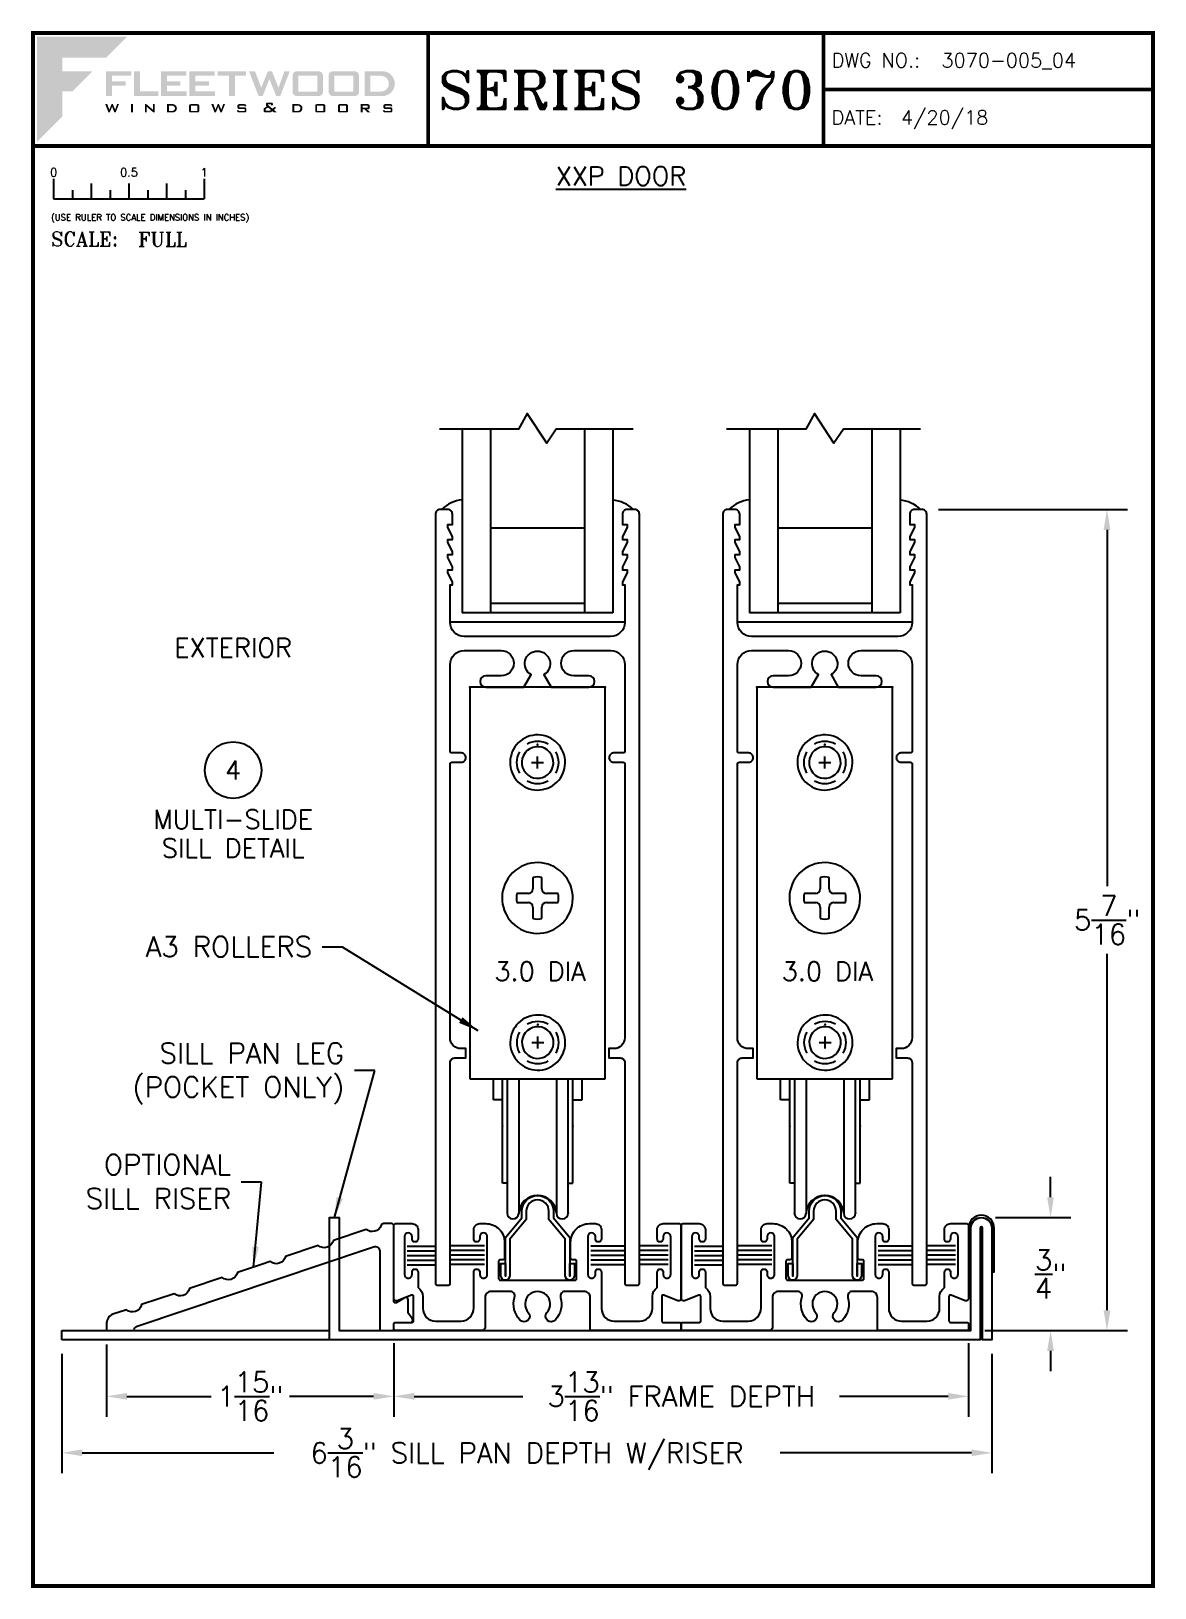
# Paper-space layout 'DETAIL 4' of a CAD drawing. Extents: x 0.3 to 7.8, y 0.1 to 10.4.
# The model-space entities are those that its viewports show. They can reach past a viewport. Long polylines and large blocks are cut down to what shows.
import ezdxf
from ezdxf.enums import TextEntityAlignment as Align

# ---------------------------------------------------------------- set-up
doc = ezdxf.new("R2010")
doc.units = 0
doc.header["$MEASUREMENT"] = 0
doc.layers.get('0').update_dxf_attribs({"linetype": 'CONTINUOUS'})
doc.layers.get('DEFPOINTS').update_dxf_attribs({"color": 1, "linetype": 'CONTINUOUS'})
for name, color, linetype in [('DIM', 7, 'CONTINUOUS'), ('FRAME', 1, 'CONTINUOUS'), ('GLASS-VINYL', 7, 'CONTINUOUS'), ('HEM COVER', 4, 'CONTINUOUS'), ('MISC', 7, 'CONTINUOUS'), ('RISER', 7, 'CONTINUOUS'), ('SASH', 5, 'CONTINUOUS'), ('SEAL', 7, 'CONTINUOUS'), ('SILL-PAN', 7, 'CONTINUOUS'), ('TEXT', 7, 'CONTINUOUS')]:
    doc.layers.add(name, color=color, linetype=linetype)
doc.layers.add('VP', color=40, linetype='CONTINUOUS', plot=False)
doc.layers.get('VP').off()
doc.styles.add('ROMANS', font='romans')
doc.styles.add('ROMANT', font='romant')
doc.styles.add('SIMPLEX-094', font='simplex.shx', dxfattribs={"height": 0.094})
doc.styles.get("Standard").update_dxf_attribs({"font": 'simplex.shx'})
doc.dimstyles.new('FULL SCALE', dxfattribs={"dimscale": 0.75, "dimtxt": 0.18, "dimasz": 0.18, "dimexe": 0.18, "dimexo": 0.125, "dimgap": 0.09, "dimtad": 0, "dimtih": 1, "dimtoh": 1, "dimdec": 4, "dimzin": 0, "dimdsep": 46, "dimlunit": 4, "dimtxsty": 'Standard', "dimcen": 0.09, "dimadec": 0, "dimazin": 0, "dimtfac": 1, "dimtdec": 4, "dimtofl": 0, "dimtmove": 0, "dimatfit": 3, "dimfxl": 0, "dimtolj": 1, "dimtzin": 0, "dimarcsym": 0})

# ---------------------------------------------------------------- blocks, each defined once
blk = doc.blocks.new('*D59')
at = {"layer": 'DEFPOINTS', "color": 0}
for p in [(6.233, 7.273), (7.446, 7.273), (6.542, 1.821)]:
    blk.add_point(p, dxfattribs=at)
at = {"layer": 'TEXT', "color": 0, "lineweight": -2}
for p, q in [((6.326, 7.273), (7.581, 7.273)), ((7.446, 7.138), (7.446, 4.772)), ((7.446, 1.956), (7.446, 4.322)), ((6.635, 1.821), (7.581, 1.821))]:
    blk.add_line(p, q, dxfattribs=at)
at = {"layer": 'TEXT', "color": 0}
for points in [[(7.423, 7.138), (7.468, 7.138), (7.446, 7.273)], [(7.423, 1.956), (7.468, 1.956), (7.446, 1.821)]]:
    blk.add_solid(points, dxfattribs=at)
at = {"layer": 'TEXT', "color": 0, "insert": (7.446, 4.547), "char_height": 0.135, "attachment_point": 5}
blk.add_mtext('\\A1;5{\\H1.000000x;\\S7/16;}"', dxfattribs=at)
blk = doc.blocks.new('Fleetwood_Logo_6-10-15')
h = blk.add_hatch(color=154)
h.dxf.hatch_style = 1
h.paths.add_polyline_path([(0.2526, -0.0017), (0.0019, -0.0017), (0.0019, -0.2942), (0.0725, -0.2236), (0.0725, -0.1535), (0.1007, -0.1535), (0.1567, -0.0976), (0.0725, -0.0976), (0.0725, -0.0596), (0.1946, -0.0596)])
h = blk.add_hatch(color=251)
h.dxf.hatch_style = 1
h.paths.add_polyline_path([(0.2487, -0.1256), (0.2112, -0.1256), (0.2112, -0.1102), (0.2647, -0.1102), (0.2647, -0.0976), (0.1946, -0.0976), (0.1946, -0.1667), (0.2112, -0.1667), (0.2112, -0.1377), (0.2487, -0.1377)])
h = blk.add_hatch(color=251)
h.dxf.hatch_style = 1
h.paths.add_polyline_path([(0.2886, -0.0976), (0.272, -0.0976), (0.272, -0.1667), (0.3401, -0.1667), (0.3401, -0.1535), (0.2886, -0.1535)])
h = blk.add_hatch(color=251)
h.dxf.hatch_style = 1
h.paths.add_polyline_path([(0.4175, -0.0976), (0.3474, -0.0976), (0.3474, -0.1667), (0.4185, -0.1667), (0.4185, -0.1534), (0.364, -0.1534), (0.364, -0.1377), (0.4015, -0.1377), (0.4015, -0.1256), (0.364, -0.1256), (0.364, -0.1102), (0.4175, -0.1102)])
h = blk.add_hatch(color=251)
h.dxf.hatch_style = 1
h.paths.add_polyline_path([(0.4965, -0.0976), (0.4264, -0.0976), (0.4264, -0.1667), (0.4975, -0.1667), (0.4975, -0.1534), (0.443, -0.1534), (0.443, -0.1377), (0.4804, -0.1377), (0.4804, -0.1256), (0.443, -0.1256), (0.443, -0.1102), (0.4965, -0.1102)])
h = blk.add_hatch(color=251)
h.dxf.hatch_style = 1
h.paths.add_polyline_path([(0.5842, -0.0976), (0.5054, -0.0976), (0.5054, -0.1102), (0.5365, -0.1102), (0.5365, -0.1667), (0.5531, -0.1667), (0.5531, -0.1102), (0.5842, -0.1102)])
h = blk.add_hatch(color=251)
h.dxf.hatch_style = 1
h.paths.add_polyline_path([(0.6089, -0.0976), (0.5921, -0.0976), (0.6188, -0.1667), (0.63, -0.1667), (0.6489, -0.1192), (0.6679, -0.1667), (0.6789, -0.1667), (0.7056, -0.0976), (0.6908, -0.0976), (0.6742, -0.1433), (0.6558, -0.0976), (0.6446, -0.0976), (0.6261, -0.1433)])
h = blk.add_hatch(color=251)
h.dxf.hatch_style = 1
h.paths.add_polyline_path([(0.7853, -0.0976), (0.726, -0.0976, 0.414214), (0.7133, -0.1102), (0.7133, -0.154, 0.414214), (0.726, -0.1667), (0.7853, -0.1667, 0.414214), (0.798, -0.154), (0.798, -0.1102, 0.414214)])
h.paths.add_polyline_path([(0.7819, -0.1102), (0.7819, -0.154), (0.7294, -0.154), (0.7294, -0.1102)], flags=16)
h = blk.add_hatch(color=251)
h.dxf.hatch_style = 1
h.paths.add_polyline_path([(0.8856, -0.0976), (0.8262, -0.0976, 0.414214), (0.8136, -0.1102), (0.8136, -0.154, 0.414214), (0.8262, -0.1667), (0.8856, -0.1667, 0.414214), (0.8982, -0.154), (0.8982, -0.1102, 0.414214)])
h.paths.add_polyline_path([(0.8822, -0.1102), (0.8822, -0.154), (0.8296, -0.154), (0.8296, -0.1102)], flags=16)
h = blk.add_hatch(color=251)
h.dxf.hatch_style = 1
h.paths.add_polyline_path([(0.9632, -0.0976), (0.914, -0.0976), (0.914, -0.1667), (0.9632, -0.1667, 1)])
h.paths.add_polyline_path([(0.9301, -0.1102), (0.9593, -0.1102, -1), (0.9593, -0.154), (0.9301, -0.154)], flags=16)
h = blk.add_hatch(color=7)
h.dxf.hatch_style = 1
h.paths.add_polyline_path([(0.2301, -0.1891), (0.2251, -0.1891), (0.2196, -0.2043), (0.2134, -0.1891), (0.2097, -0.1891), (0.2035, -0.2043), (0.1978, -0.1891), (0.1922, -0.1891), (0.2011, -0.2121), (0.2048, -0.2121), (0.2112, -0.1963), (0.2175, -0.2121), (0.2212, -0.2121)])
h = blk.add_hatch(color=7)
h.dxf.hatch_style = 1
h.paths.add_polyline_path([(0.2691, -0.1891), (0.2637, -0.1891), (0.2637, -0.2118), (0.2637, -0.2121), (0.2691, -0.2121)])
h = blk.add_hatch(color=7)
h.dxf.hatch_style = 1
h.paths.add_polyline_path([(0.3077, -0.1964), (0.3259, -0.2121), (0.3298, -0.2121), (0.3298, -0.1891), (0.325, -0.1891), (0.325, -0.2047), (0.3067, -0.1891), (0.3029, -0.1891), (0.3029, -0.2121), (0.3077, -0.2121)])
h = blk.add_hatch(color=7)
h.dxf.hatch_style = 1
h.paths.add_polyline_path([(0.3801, -0.1891), (0.3637, -0.1891), (0.3637, -0.2121), (0.3801, -0.2121, 1)])
h.paths.add_polyline_path([(0.3691, -0.2079), (0.3691, -0.1933), (0.3788, -0.1933, -1), (0.3788, -0.2079)], flags=16)
h = blk.add_hatch(color=7)
h.dxf.hatch_style = 1
h.paths.add_polyline_path([(0.4537, -0.2079), (0.4537, -0.1933, 0.414214), (0.4495, -0.1891), (0.4297, -0.1891, 0.414214), (0.4255, -0.1933), (0.4255, -0.2079, 0.414214), (0.4297, -0.2121), (0.4495, -0.2121, 0.414214)])
h.paths.add_polyline_path([(0.4308, -0.2079), (0.4308, -0.1933), (0.4484, -0.1933), (0.4484, -0.2079)], flags=16)
h = blk.add_hatch(color=7)
h.dxf.hatch_style = 1
h.paths.add_polyline_path([(0.5253, -0.1891), (0.5203, -0.1891), (0.5148, -0.2043), (0.5087, -0.1891), (0.5049, -0.1891), (0.4988, -0.2043), (0.493, -0.1891), (0.4874, -0.1891), (0.4963, -0.2121), (0.5001, -0.2121), (0.5064, -0.1963), (0.5127, -0.2121), (0.5164, -0.2121)])
h = blk.add_hatch(color=7)
h.dxf.hatch_style = 1
h.paths.add_polyline_path([(0.5801, -0.1891), (0.5643, -0.1891, 0.414214), (0.56, -0.1933), (0.56, -0.1981, 0.414214), (0.5643, -0.2024), (0.58, -0.2024), (0.58, -0.2078), (0.5637, -0.2078), (0.5637, -0.2052), (0.5591, -0.2062), (0.5591, -0.2078, 0.414214), (0.5634, -0.2121), (0.5805, -0.2121, 0.414214), (0.5848, -0.2078), (0.5848, -0.2024, 0.414214), (0.5805, -0.1982), (0.5648, -0.1982), (0.5648, -0.193), (0.5798, -0.193), (0.5798, -0.1958), (0.5843, -0.1948), (0.5843, -0.1933, 0.414214)])
h = blk.add_hatch(color=7)
h.dxf.hatch_style = 1
h.paths.add_polyline_path([(0.645, -0.1913, -0.222262), (0.6447, -0.1906), (0.6447, -0.1892), (0.6535, -0.1892), (0.6535, -0.193), (0.6587, -0.1918), (0.6587, -0.189, 0.414214), (0.6544, -0.1847), (0.6437, -0.1847, 0.414214), (0.6394, -0.189), (0.6394, -0.1922, 0.222262), (0.6407, -0.1948), (0.6415, -0.1955), (0.6345, -0.1998, 0.260684), (0.6329, -0.2027), (0.6329, -0.2078, 0.414214), (0.6372, -0.2121), (0.6514, -0.2121, 0.17577), (0.6536, -0.2113), (0.657, -0.2085), (0.6614, -0.2121), (0.6699, -0.2121), (0.6613, -0.2049), (0.6676, -0.1997), (0.6637, -0.1964), (0.6574, -0.2017)])
h.paths.add_polyline_path([(0.6532, -0.2052), (0.6509, -0.2072, -0.17577), (0.6502, -0.2074), (0.6382, -0.2074), (0.6382, -0.2033, -0.260684), (0.6387, -0.2025), (0.6451, -0.1985)], flags=16)
h = blk.add_hatch(color=7)
h.dxf.hatch_style = 1
h.paths.add_polyline_path([(0.7294, -0.1891), (0.713, -0.1891), (0.713, -0.2121), (0.7294, -0.2121, 1)])
h.paths.add_polyline_path([(0.7184, -0.2079), (0.7184, -0.1933), (0.7281, -0.1933, -1), (0.7281, -0.2079)], flags=16)
h = blk.add_hatch(color=7)
h.dxf.hatch_style = 1
h.paths.add_polyline_path([(0.8045, -0.2079), (0.8045, -0.1933, 0.414214), (0.8003, -0.1891), (0.7805, -0.1891, 0.414214), (0.7763, -0.1933), (0.7763, -0.2079, 0.414214), (0.7805, -0.2121), (0.8003, -0.2121, 0.414214)])
h.paths.add_polyline_path([(0.7816, -0.2079), (0.7816, -0.1933), (0.7992, -0.1933), (0.7992, -0.2079)], flags=16)
h = blk.add_hatch(color=7)
h.dxf.hatch_style = 1
h.paths.add_polyline_path([(0.8678, -0.2079), (0.8678, -0.1933, 0.414214), (0.8636, -0.1891), (0.8438, -0.1891, 0.414214), (0.8396, -0.1933), (0.8396, -0.2079, 0.414214), (0.8438, -0.2121), (0.8636, -0.2121, 0.414214)])
h.paths.add_polyline_path([(0.8449, -0.2079), (0.8449, -0.1933), (0.8624, -0.1933), (0.8624, -0.2079)], flags=16)
h = blk.add_hatch(color=7)
h.dxf.hatch_style = 1
h.paths.add_polyline_path([(0.9277, -0.1993), (0.9277, -0.1933, 0.414214), (0.9235, -0.1891), (0.9028, -0.1891), (0.9028, -0.2121), (0.9082, -0.2121), (0.9082, -0.2035), (0.9131, -0.2035), (0.9224, -0.2121), (0.9303, -0.2121), (0.9197, -0.2035), (0.9235, -0.2035, 0.414214)])
h.paths.add_polyline_path([(0.9082, -0.1993), (0.9082, -0.1933), (0.9214, -0.1933, -0.414214), (0.9224, -0.1943), (0.9224, -0.1983, -0.414214), (0.9214, -0.1993)], flags=16)
h = blk.add_hatch(color=7)
h.dxf.hatch_style = 1
h.paths.add_polyline_path([(0.9867, -0.1982), (0.971, -0.1982), (0.971, -0.193), (0.9859, -0.193), (0.9859, -0.1958), (0.9905, -0.1948), (0.9905, -0.1933, 0.414214), (0.9863, -0.1891), (0.9705, -0.1891, 0.414214), (0.9662, -0.1933), (0.9662, -0.1981, 0.414214), (0.9705, -0.2024), (0.9862, -0.2024), (0.9862, -0.2078), (0.9699, -0.2078), (0.9699, -0.2052), (0.9653, -0.2062), (0.9653, -0.2078, 0.414214), (0.9696, -0.2121), (0.9867, -0.2121, 0.414214), (0.991, -0.2078), (0.991, -0.2024, 0.414214)])
blk = doc.blocks.new('A-SIZE_P')
at = {"const_width": 0.025}
blk.add_lwpolyline([(0.313, 0.125), (7.751, 0.125), (7.751, 10.437), (0.313, 10.437)], close=True, dxfattribs=at)
for points in [[(2.938, 10.437), (2.938, 9.687)], [(5.563, 10.437), (5.563, 9.687)], [(5.563, 10.062), (7.751, 10.062)], [(0.313, 9.687), (7.751, 9.687)]]:
    blk.add_lwpolyline(points, dxfattribs=at)
at = {"xscale": 2.387023416083395, "yscale": 2.387023416083395, "zscale": 2.387023416083395}
blk.add_blockref('Fleetwood_Logo_6-10-15', (0.334, 10.416), dxfattribs=at)
for s, style, p in [('DWG NO.:', 'SIMPLEX-094', (5.617, 10.209)), ('DATE:', 'SIMPLEX-094', (5.616, 9.829)), ('SCALE:', 'ROMANT', (0.433, 9.022))]:
    blk.add_text(s, height=0.094, dxfattribs=dict(style=style)).set_placement(p)
for tag, p, style in [('DWG_NO', (6.346, 10.209), 'SIMPLEX-094'), ('DATE', (6.077, 9.829), 'SIMPLEX-094'), ('SCALE', (1.011, 9.02), 'ROMANT')]:
    blk.add_attdef(tag, p, '', height=0.094, dxfattribs=dict(style=style))
for tag, height, style, width, p, p2 in [('DWG_NO_F', 0.094, 'SIMPLEX-094', 1.745692, (6.347, 10.209), (7.683, 10.209)), ('PRODUCT', 0.25, 'ROMANT', 1.390728, (3.001, 9.934), (5.5, 9.934))]:
    blk.add_attdef(tag, text='', height=height, dxfattribs=dict(style=style, width=width)).set_placement(p, p2, align=Align.FIT)
blk = doc.blocks.new('Full')
for p, q in [((0.137, -0.219), (0.137, -0.35)), ((0.262, -0.294), (0.262, -0.35)), ((0.387, -0.249), (0.387, -0.35)), ((0.512, -0.294), (0.512, -0.35)), ((0.637, -0.249), (0.637, -0.35)), ((0.762, -0.294), (0.762, -0.35)), ((0.887, -0.249), (0.887, -0.35)), ((1.012, -0.294), (1.012, -0.35)), ((1.137, -0.219), (1.137, -0.35)), ((0.137, -0.35), (1.137, -0.35))]:
    blk.add_line(p, q)
for s, p in [('0', (0.137, -0.219)), ('0.5', (0.637, -0.219)), ('1', (1.137, -0.219))]:
    blk.add_text(s, height=0.055).set_placement(p, align=Align.BOTTOM_CENTER)
at = {"style": 'ROMANS'}
blk.add_text('(USE RULER TO SCALE DIMENSIONS IN INCHES)', height=0.04115, dxfattribs=at).set_placement((0.12, -0.495))
blk = doc.blocks.new('*D104')
at = {"layer": 'DEFPOINTS', "color": 0}
for p in [(0.802, 1.821), (2.71, 1.831), (2.71, 1.384)]:
    blk.add_point(p, dxfattribs=at)
at = {"layer": 'MISC', "color": 0, "lineweight": -2}
for p, q in [((0.802, 1.728), (0.802, 1.249)), ((2.71, 1.738), (2.71, 1.249)), ((0.937, 1.384), (1.496, 1.384)), ((2.575, 1.384), (2.016, 1.384))]:
    blk.add_line(p, q, dxfattribs=at)
at = {"layer": 'MISC', "color": 0}
for points in [[(0.937, 1.407), (0.937, 1.362), (0.802, 1.384)], [(2.575, 1.407), (2.575, 1.362), (2.71, 1.384)]]:
    blk.add_solid(points, dxfattribs=at)
at = {"layer": 'MISC', "color": 0, "insert": (1.756, 1.384), "char_height": 0.135, "attachment_point": 5}
blk.add_mtext('\\A1;1{\\H1x;\\S15/16;}"', dxfattribs=at)
blk = doc.blocks.new('*D105')
at = {"layer": 'DEFPOINTS', "color": 0}
for p in [(2.71, 1.831), (6.526, 1.831), (2.71, 1.384)]:
    blk.add_point(p, dxfattribs=at)
at = {"layer": 'MISC', "color": 0, "lineweight": -2}
for p, q in [((2.71, 1.738), (2.71, 1.249)), ((6.526, 1.738), (6.526, 1.249)), ((2.845, 1.384), (3.567, 1.384)), ((6.391, 1.384), (5.669, 1.384))]:
    blk.add_line(p, q, dxfattribs=at)
at = {"layer": 'MISC', "color": 0}
for points in [[(2.845, 1.407), (2.845, 1.362), (2.71, 1.384)], [(6.391, 1.407), (6.391, 1.362), (6.526, 1.384)]]:
    blk.add_solid(points, dxfattribs=at)
at = {"layer": 'MISC', "color": 0, "insert": (4.618, 1.384), "char_height": 0.135, "attachment_point": 5}
blk.add_mtext('\\A1;3{\\H1x;\\S13/16;}" FRAME DEPTH', dxfattribs=at)
blk = doc.blocks.new('*D106')
at = {"layer": 'DEFPOINTS', "color": 0}
for p in [(0.505, 1.759), (6.681, 1.759), (0.505, 1.009)]:
    blk.add_point(p, dxfattribs=at)
at = {"layer": 'MISC', "color": 0, "lineweight": -2}
for p, q in [((0.505, 1.666), (0.505, 0.874)), ((6.681, 1.666), (6.681, 0.874)), ((0.64, 1.009), (1.912, 1.009)), ((6.546, 1.009), (5.274, 1.009))]:
    blk.add_line(p, q, dxfattribs=at)
at = {"layer": 'MISC', "color": 0}
for points in [[(0.64, 1.032), (0.64, 0.987), (0.505, 1.009)], [(6.546, 1.032), (6.546, 0.987), (6.681, 1.009)]]:
    blk.add_solid(points, dxfattribs=at)
at = {"layer": 'MISC', "color": 0, "insert": (3.593, 1.009), "char_height": 0.135, "attachment_point": 5}
blk.add_mtext('\\A1;6{\\H1x;\\S3/16;}" SILL PAN DEPTH W/RISER', dxfattribs=at)
blk = doc.blocks.new('*D107')
at = {"layer": 'DEFPOINTS', "color": 0}
for p in [(6.611, 2.571), (7.071, 2.571), (6.542, 1.821)]:
    blk.add_point(p, dxfattribs=at)
at = {"layer": 'MISC', "color": 0, "lineweight": -2}
for p, q in [((7.071, 2.706), (7.071, 2.841)), ((6.705, 2.571), (7.206, 2.571)), ((6.635, 1.821), (7.206, 1.821)), ((7.071, 1.686), (7.071, 1.551))]:
    blk.add_line(p, q, dxfattribs=at)
at = {"layer": 'MISC', "color": 0}
for points in [[(7.048, 2.706), (7.093, 2.706), (7.071, 2.571)], [(7.048, 1.686), (7.093, 1.686), (7.071, 1.821)]]:
    blk.add_solid(points, dxfattribs=at)
at = {"layer": 'MISC', "color": 0, "insert": (7.071, 2.196), "char_height": 0.135, "attachment_point": 5}
blk.add_mtext('\\A1;{\\H1.000000x;\\S3/4;}"', dxfattribs=at)
blk = doc.blocks.new('sectball')
blk.add_circle((0, 0), 0.125)
blk.add_attdef('NO', text='', height=0.062).set_placement((0, 0), align=Align.MIDDLE_CENTER)
for tag, p in [('LINE1', (0, -0.2588)), ('LINE2', (0, -0.3864)), ('LINE3', (0, -0.5214))]:
    blk.add_attdef(tag, text='', height=0.078).set_placement(p, align=Align.CENTER)
blk = doc.blocks.new('3027 MAMMOTH B-RAIL')
at = {"color": 0}
blk.add_lwpolyline([(0.475, -0.624, 0.414214), (0.506, -0.655), (0.57, -0.655, -0.414214), (0.58, -0.665), (0.58, -2.484, -0.414214), (0.508, -2.556), (0.475, -2.556), (0.475, -2.618), (0.549, -2.618, -0.414214), (0.58, -2.649), (0.58, -4.116, 0.414214), (0.59, -4.126), (0.667, -4.126, 0.414214), (0.677, -4.116), (0.677, 0.993, 0.414214), (0.646, 1.024), (0.596, 1.024, 0.414214), (0.565, 0.993), (0.565, 0.924), (0.595, 0.924), (0.595, 0.904), (0.565, 0.844), (0.565, 0.824), (0.595, 0.824), (0.595, 0.804), (0.565, 0.744), (0.565, 0.724), (0.595, 0.724), (0.595, 0.704), (0.565, 0.644), (0.565, 0.624), (0.595, 0.624), (0.595, 0.604), (0.565, 0.544), (0.565, 0.524), (0.58, 0.524), (0.58, 0.275, -0.414214), (0.486, 0.181), (-0.486, 0.181, -0.414214), (-0.58, 0.275), (-0.58, 0.524), (-0.565, 0.524), (-0.565, 0.544), (-0.595, 0.604), (-0.595, 0.624), (-0.565, 0.624), (-0.565, 0.644), (-0.595, 0.704), (-0.595, 0.724), (-0.565, 0.724), (-0.565, 0.744), (-0.595, 0.804), (-0.595, 0.824), (-0.565, 0.824), (-0.565, 0.844), (-0.595, 0.904), (-0.595, 0.924), (-0.565, 0.924), (-0.565, 0.993, 0.414214), (-0.596, 1.024), (-0.646, 1.024, 0.414214), (-0.677, 0.993), (-0.677, -4.116, 0.414214), (-0.667, -4.126), (-0.59, -4.126, 0.414214), (-0.58, -4.116), (-0.58, -2.649, -0.414214), (-0.549, -2.618), (-0.475, -2.618), (-0.475, -2.556), (-0.508, -2.556, -0.414214), (-0.58, -2.484), (-0.58, -0.665, -0.414214), (-0.57, -0.655), (-0.506, -0.655, 0.414214), (-0.475, -0.624, 0.414214), (-0.506, -0.593), (-0.57, -0.593, -0.414214), (-0.58, -0.583), (-0.58, -0.007, -0.414214), (-0.486, 0.087), (-0.241, 0.087, -1), (-0.241, -0.081), (-0.343, -0.081, 1), (-0.343, -0.156), (-0.09, -0.156), (-0.042, -0.073, -3.732051), (0.042, -0.073), (0.09, -0.156), (0.342, -0.156, 1), (0.342, -0.081), (0.241, -0.081, -1), (0.241, 0.087), (0.486, 0.087, -0.414214), (0.58, -0.007), (0.58, -0.583, -0.414214), (0.57, -0.593), (0.506, -0.593, 0.414214)], format="xyb", close=True, dxfattribs=at)
blk = doc.blocks.new('Roller Assy 3p0 Dia - Side(EX)')
at = {"color": 7}
for p, q in [((-0.45, 0), (-0.45, -2.6)), ((0.45, 0), (-0.45, 0)), ((0.45, -2.6), (0.45, 0)), ((-0.03, -1.263), (-0.03, -1.34)), ((0.03, -1.34), (0.03, -1.263)), ((-0.06, -1.37), (-0.137, -1.37)), ((-0.137, -1.43), (-0.06, -1.43)), ((0.137, -1.37), (0.06, -1.37)), ((0.06, -1.43), (0.137, -1.43)), ((-0.03, -1.46), (-0.03, -1.537)), ((0.03, -1.537), (0.03, -1.46)), ((-0.45, -2.6), (0.45, -2.6)), ((-0.293, -2.74), (-0.293, -2.6)), ((0.297, -2.74), (0.297, -2.6)), ((-0.231, -2.74), (-0.293, -2.74)), ((0.235, -2.74), (0.297, -2.74))]:
    blk.add_line(p, q, dxfattribs=at)
at = {"linetype": 'Continuous'}
for p, q in [((-0.039, -0.5), (0.041, -0.5)), ((0.001, -0.54), (0.001, -0.46)), ((-0.038, -2.36), (0.042, -2.36)), ((0.002, -2.4), (0.002, -2.32))]:
    blk.add_line(p, q, dxfattribs=at)
for p, q in [((-0.233, -3.294), (-0.233, -2.6)), ((-0.202, -2.6), (-0.202, -3.492)), ((-0.124, -2.6), (-0.124, -3.494)), ((0.126, -2.6), (0.126, -3.494)), ((0.204, -3.492), (0.204, -2.6)), ((0.235, -3.294), (0.235, -2.6)), ((-0.202, -3.294), (-0.233, -3.294)), ((0.204, -3.294), (0.235, -3.294))]:
    blk.add_line(p, q)
at = {"color": 7}
for centre, radius, start, end in [((0.001, -0.5), 0.183, 106.169, 106.1378), ((0.001, -0.5), 0.105, 131.0231, 130.9828), ((0, -1.4), 0.235, 117.4668, 117.4309), ((-0.06, -1.34), 0.03, 270, 0), ((0, -1.4), 0.14, 77.6505, 102.3495), ((0.06, -1.34), 0.03, 180, 270), ((0, -1.4), 0.14, 167.6505, 192.3495), ((-0.06, -1.46), 0.03, 0, 90), ((0.06, -1.46), 0.03, 90, 180), ((0, -1.4), 0.14, 347.6505, 12.3495), ((0, -1.4), 0.14, 257.6505, 282.3495), ((0.002, -2.36), 0.183, 106.169, 106.1378), ((0.002, -2.36), 0.105, 131.0231, 130.9828)]:
    blk.add_arc(centre, radius, start, end, dxfattribs=at)
at = {"color": 7, "linetype": 'Continuous'}
for centre, start, end in [((0.001, -0.5), 60, 120), ((0.001, -0.5), 150, 210), ((0.001, -0.5), 330, 30), ((0.001, -0.5), 240, 300), ((0.002, -2.36), 60, 120), ((0.002, -2.36), 150, 210), ((0.002, -2.36), 330, 30), ((0.002, -2.36), 240, 300)]:
    blk.add_arc(centre, 0.14, start, end, dxfattribs=at)
for centre, radius, start, end in [((0.001, -3.5), 0.125, 2.8293, 177.1707), ((-0.163, -3.492), 0.0391, 180, 357.1707), ((0.165, -3.492), 0.0391, 182.8293, 0)]:
    blk.add_arc(centre, radius, start, end)
at = {"color": 7, "linetype": 'ByBlock'}
for p in [(-0.45, 0), (0.45, 0), (0.001, -0.38), (0.002, -2.24)]:
    blk.add_point(p, dxfattribs=at)
at = {"color": 0, "linetype": 'ByBlock'}
for p in [(-0.45, 0), (-0.45, 0), (0.45, 0), (0.45, 0), (-0.233, -2.915), (0.235, -2.915), (0.001, -3.375), (-0.124, -3.494), (0.204, -3.492)]:
    blk.add_point(p, dxfattribs=at)
blk.add_text('3.0 DIA', height=0.125).set_placement((0.017, -1.949), align=Align.CENTER)
blk = doc.blocks.new('FW1020 STD SILL')
blk.add_lwpolyline([(0.075, 0.457, 1), (-0.075, 0.457), (-0.075, 0.402), (-0.184, 0.272), (-0.184, 0.03, -1), (-0.244, 0.03), (-0.244, 0.109), (-0.214, 0.109), (-0.214, 0.027), (-0.214, 0.283), (-0.105, 0.413), (-0.105, 0.457, -1), (0.105, 0.457), (0.105, 0.413), (0.214, 0.283), (0.214, 0.027), (0.214, 0.109), (0.244, 0.109), (0.244, 0.03, -1), (0.184, 0.03), (0.184, 0.272), (0.075, 0.402)], format="xyb", close=True)
blk = doc.blocks.new('3741 SINGLE TRACK SILL')
blk.add_lwpolyline([(0.518, 0), (0.364, 0, -0.414214), (0.354, 0.01), (0.354, 0.22, 0.414214), (0.314, 0.26), (0.255, 0.26), (0.187, 0.26, 0.499657), (0.158, 0.22, -0.259642), (0.123, 0.07, -1), (0.067, 0.12, 2.247229), (-0.057, 0.12, -1), (-0.113, 0.07, -0.259642), (-0.148, 0.22, 0.499657), (-0.177, 0.26), (-0.254, 0.26), (-0.304, 0.26, 0.414214), (-0.344, 0.22), (-0.344, 0.02, -0.414214), (-0.364, 0), (-0.513, 0), (-0.584, 0), (-0.939, 0, -0.414214), (-0.949, 0.01), (-0.949, 0.044, -0.414214), (-0.939, 0.054), (-0.829, 0.054, 0.414214), (-0.819, 0.064), (-0.819, 0.225, 0.528549), (-0.833, 0.235), (-0.927, 0.198, -0.528549), (-0.949, 0.212), (-0.949, 0.302), (-0.949, 0.7, -0.414214), (-0.939, 0.71), (-0.829, 0.71, -0.414214), (-0.789, 0.67), (-0.789, 0.608, -0.414214), (-0.809, 0.588), (-0.81, 0.588, -0.414214), (-0.829, 0.608), (-0.829, 0.624, 0.414214), (-0.854, 0.648), (-0.855, 0.648, 0.414214), (-0.879, 0.624), (-0.879, 0.373, 0.414214), (-0.855, 0.348), (-0.854, 0.348, 0.414214), (-0.829, 0.373), (-0.829, 0.389, -0.414214), (-0.81, 0.408), (-0.809, 0.408, -0.414214), (-0.789, 0.388), (-0.789, 0.285, -0.250492), (-0.757, 0.225), (-0.757, 0.147, 0.414214), (-0.672, 0.062), (-0.58, 0.062), (-0.504, 0.062, 0.406851), (-0.419, 0.15), (-0.419, 0.334), (-0.419, 0.388, -0.414214), (-0.399, 0.408), (-0.398, 0.408, -0.414214), (-0.379, 0.389), (-0.379, 0.373, 0.414214), (-0.355, 0.348), (-0.354, 0.348, 0.414214), (-0.329, 0.373), (-0.329, 0.624, 0.414214), (-0.354, 0.648), (-0.355, 0.648, 0.414214), (-0.379, 0.624), (-0.379, 0.608, -0.414214), (-0.398, 0.588), (-0.399, 0.588, -0.414214), (-0.419, 0.608), (-0.419, 0.67, -0.414214), (-0.379, 0.71), (-0.356, 0.71), (-0.339, 0.71, -0.414214), (-0.214, 0.585), (-0.214, 0.48, -0.414214), (-0.224, 0.47), (-0.244, 0.47, 0.414214), (-0.254, 0.46), (-0.254, 0.345, 0.414214), (-0.244, 0.335), (0.254, 0.335, 0.414214), (0.264, 0.345), (0.264, 0.46, 0.414214), (0.254, 0.47), (0.234, 0.47, -0.414214), (0.224, 0.48), (0.224, 0.585, -0.414214), (0.349, 0.71), (0.356, 0.71), (0.389, 0.71, -0.414214), (0.429, 0.67), (0.429, 0.608, -0.414214), (0.409, 0.588), (0.408, 0.588, -0.414214), (0.389, 0.608), (0.389, 0.624, 0.414214), (0.364, 0.648), (0.363, 0.648, 0.414214), (0.339, 0.624), (0.339, 0.373, 0.414214), (0.363, 0.348), (0.364, 0.348, 0.414214), (0.389, 0.373), (0.389, 0.389, -0.414214), (0.408, 0.408), (0.409, 0.408, -0.414214), (0.429, 0.388), (0.429, 0.334), (0.429, 0.147, 0.414214), (0.514, 0.062), (0.584, 0.062), (0.682, 0.062, 0.414214), (0.767, 0.147), (0.767, 0.225, -0.250492), (0.799, 0.285), (0.799, 0.388, -0.414214), (0.819, 0.408), (0.819, 0.408, -0.414214), (0.839, 0.389), (0.839, 0.373, 0.414214), (0.863, 0.348), (0.864, 0.348, 0.414214), (0.889, 0.373), (0.889, 0.624, 0.414214), (0.864, 0.648), (0.863, 0.648, 0.414214), (0.839, 0.624), (0.839, 0.608, -0.414214), (0.819, 0.588), (0.818, 0.588, -0.414214), (0.799, 0.608), (0.799, 0.67, -0.414214), (0.839, 0.71), (0.949, 0.71, -0.414214), (0.959, 0.7), (0.959, 0.302), (0.959, 0.212, -0.528549), (0.937, 0.198), (0.843, 0.235, 0.528549), (0.829, 0.225), (0.829, 0.064, 0.414214), (0.839, 0.054), (0.949, 0.054, -0.414214), (0.959, 0.044), (0.959, 0.01, -0.414214), (0.949, 0), (0.614, 0)], format="xyb", close=True)
blk = doc.blocks.new('3752 RISER')
at = {"color": 1}
blk.add_lwpolyline([(0.122, -0.364), (0.095, -0.328), (0.095, -0.241, 0.57735), (0.071, -0.227), (0.015, -0.259, -0.57735), (0, -0.25), (0, 0.25, 0.414214), (-0.016, 0.266), (-0.07, 0.266, 0.321849), (-0.085, 0.255, -0.530341), (-0.184, 0.228), (-0.402, 0.155, -0.564933), (-0.503, 0.121), (-0.721, 0.048, -0.564933), (-0.821, 0.014), (-0.88, -0.005), (-0.933, -0.023), (-1.039, -0.059, -0.564933), (-1.14, -0.092), (-1.358, -0.165, -0.564933), (-1.459, -0.199), (-1.676, -0.272, -0.564933), (-1.777, -0.306), (-1.866, -0.336, 0.322343), (-1.908, -0.394), (-1.908, -0.444), (-1.727, -0.444, -0.324941), (-1.706, -0.414), (-0.17, 0.101), (-0.135, 0.113, -0.512467), (-0.094, 0.083), (-0.094, -0.386), (-0.094, -0.434, 0.414214), (-0.084, -0.444), (-0.01, -0.444, 0.414214), (0, -0.434), (0, -0.4, -0.414214), (0.01, -0.39), (0.109, -0.39, 0.614986)], format="xyb", close=True, dxfattribs=at)

msp = doc.modelspace()

# ---------------------------------------------------------------- linework, layer by layer
at = {"layer": 'GLASS-VINYL'}
for p, q in [((-6.57017, 2.52513), (-6.57017, 1.30455)), ((-6.38267, 2.52513), (-6.38267, 1.30455)), ((-5.75767, 2.52513), (-5.75767, 1.30455)), ((-5.57017, 2.52513), (-5.57017, 1.30455)), ((-4.66217, 2.52513), (-4.66217, 1.30455)), ((-4.47467, 2.52513), (-4.47467, 1.30455)), ((-3.84967, 2.52513), (-3.84967, 1.30455)), ((-3.66217, 2.52513), (-3.66217, 1.30455)), ((-5.75767, 1.86755), (-6.38267, 1.86755)), ((-3.84967, 1.86755), (-4.47467, 1.86755)), ((-5.75767, 1.36655), (-6.38267, 1.36655)), ((-3.84967, 1.36655), (-4.47467, 1.36655)), ((-5.49013, 1.24255), (-6.65013, 1.24255)), ((-5.57017, 1.30455), (-6.57017, 1.30455)), ((-3.58213, 1.24255), (-4.74213, 1.24255)), ((-3.66217, 1.30455), (-4.66217, 1.30455))]:
    msp.add_line(p, q, dxfattribs=at)
for points in [[(-5.43478, 2.52513), (-5.94513, 2.52513), (-6.00881, 2.43287), (-6.13932, 2.62939), (-6.19513, 2.52513), (-6.72165, 2.52513)], [(-3.52678, 2.52513), (-4.03713, 2.52513), (-4.10081, 2.43287), (-4.23132, 2.62939), (-4.28713, 2.52513), (-4.81365, 2.52513)]]:
    msp.add_lwpolyline(points, dxfattribs=at)
for centre, start, end in [((-6.55182, 1.83765), 94.817743, 135.064373), ((-5.58648, 1.83554), 45.747358, 85.719245), ((-4.64382, 1.83765), 94.817743, 135.064373), ((-3.67848, 1.83554), 45.747358, 85.719245)]:
    msp.add_arc(centre, 0.2185, start, end, dxfattribs=at)
at = {"layer": 'HEM COVER'}
msp.add_lwpolyline([(-3.20716, -2.77945), (-3.20666, -3.06945), (-3.19166, -3.06945), (-3.19216, -2.77945, -1), (-3.05216, -2.77945), (-3.05266, -3.06945), (-3.03766, -3.06945), (-3.03716, -2.77945, 1)], format="xyb", close=True, dxfattribs=at)
at = {"layer": 'SEAL'}
for p, q in [((-6.9359, -2.90067), (-6.74616, -2.90067)), ((-6.9359, -2.93167), (-6.74616, -2.93167)), ((-6.9359, -2.96267), (-6.74616, -2.96267)), ((-6.9359, -2.99367), (-6.74616, -2.99367)), ((-6.42255, -2.89849), (-6.65216, -2.89849)), ((-6.42255, -2.92949), (-6.65216, -2.92949)), ((-6.42255, -2.96049), (-6.65216, -2.96049)), ((-6.42255, -2.99149), (-6.65216, -2.99149)), ((-5.71567, -2.89849), (-5.48616, -2.89849)), ((-5.71567, -2.92949), (-5.48616, -2.92949)), ((-5.71567, -2.96049), (-5.48616, -2.96049)), ((-5.71567, -2.99149), (-5.48616, -2.99149)), ((-5.20242, -2.89754), (-5.39216, -2.89754)), ((-5.20242, -2.92854), (-5.39216, -2.92854)), ((-5.20242, -2.95954), (-5.39216, -2.95954)), ((-5.20242, -2.99054), (-5.39216, -2.99054)), ((-5.0279, -2.90067), (-4.83816, -2.90067)), ((-5.0279, -2.93167), (-4.83816, -2.93167)), ((-5.0279, -2.96267), (-4.83816, -2.96267)), ((-5.0279, -2.99367), (-4.83816, -2.99367)), ((-4.51455, -2.89849), (-4.74416, -2.89849)), ((-4.51455, -2.92949), (-4.74416, -2.92949)), ((-4.51455, -2.96049), (-4.74416, -2.96049)), ((-4.51455, -2.99149), (-4.74416, -2.99149)), ((-3.80767, -2.89849), (-3.57816, -2.89849)), ((-3.80767, -2.92949), (-3.57816, -2.92949)), ((-3.80767, -2.96049), (-3.57816, -2.96049)), ((-3.80767, -2.99149), (-3.57816, -2.99149)), ((-3.29442, -2.89754), (-3.48416, -2.89754)), ((-3.29442, -2.92854), (-3.48416, -2.92854)), ((-3.29442, -2.95954), (-3.48416, -2.95954)), ((-3.29442, -2.99054), (-3.48416, -2.99054)), ((-6.9359, -3.02467), (-6.74616, -3.02467)), ((-6.42255, -3.02249), (-6.65216, -3.02249)), ((-5.71567, -3.02249), (-5.48616, -3.02249)), ((-5.20242, -3.02154), (-5.39216, -3.02154)), ((-5.0279, -3.02467), (-4.83816, -3.02467)), ((-4.51455, -3.02249), (-4.74416, -3.02249)), ((-3.80767, -3.02249), (-3.57816, -3.02249)), ((-3.29442, -3.02154), (-3.48416, -3.02154))]:
    msp.add_line(p, q, dxfattribs=at)
at = {"layer": 'SILL-PAN'}
for p, q in [((-9.22816, -3.52195), (-9.22816, -3.45995)), ((-9.22816, -3.45995), (-7.45012, -3.45995)), ((-7.45012, -3.52195), (-9.22816, -3.52195))]:
    msp.add_line(p, q, dxfattribs=at)
msp.add_lwpolyline([(-3.05266, -2.77945), (-3.05266, -3.52195), (-3.11466, -3.52195), (-3.11466, -2.77945, 1), (-3.12966, -2.77945), (-3.12966, -3.52195), (-7.45012, -3.52195), (-7.45012, -2.70995), (-7.38772, -2.70995), (-7.38772, -3.45995), (-3.19166, -3.45995), (-3.19166, -2.77945, -1)], format="xyb", close=True, dxfattribs=at)

# ---------------------------------------------------------------- block references
for name, p in [('Roller Assy 3p0 Dia - Side(EX)', (-6.07013, 0.81205)), ('Roller Assy 3p0 Dia - Side(EX)', (-4.16213, 0.81205)), ('FW1020 STD SILL', (-6.06916, -3.12495)), ('FW1020 STD SILL', (-4.16116, -3.12495))]:
    msp.add_blockref(name, p)
at = {"layer": 'FRAME'}
for p in [(-6.07416, -3.45995), (-4.16616, -3.45995)]:
    msp.add_blockref('3741 SINGLE TRACK SILL', p, dxfattribs=at)
at = {"layer": 'RISER'}
msp.add_blockref('3752 RISER', (-7.02316, -3.01629), dxfattribs=at)
at = {"layer": 'SASH'}
for p in [(-6.07013, 0.96805), (-4.16213, 0.96805)]:
    msp.add_blockref('3027 MAMMOTH B-RAIL', p, dxfattribs=at)

psp = doc.layouts.new('DETAIL 4')

# ---------------------------------------------------------------- block references
at = {"layer": 'DIM'}
ref = psp.add_blockref('A-SIZE_P', (0, 0), dxfattribs=at)
ref.add_attrib('DATE', '4/20/18', (6.07741, 9.82884), dxfattribs={"layer": '0', "height": 0.094, "style": 'SIMPLEX-094'})
ref.add_attrib('SCALE', 'FULL', (1.01101, 9.02035), dxfattribs={"layer": '0', "height": 0.094, "style": 'ROMANT'})
ref.add_attrib('PRODUCT', 'SERIES 3070', dxfattribs={"layer": '0', "height": 0.25, "style": 'ROMANT', "width": 0.981308}).set_placement((3.0005, 9.93352), (5.5005, 9.93352), align=Align.FIT)
ref.add_attrib('DWG_NO', '3070-005_04', (6.34634, 10.20879), dxfattribs={"layer": '0', "height": 0.094, "style": 'SIMPLEX-094'})
psp.add_blockref('Full', (0.313, 9.687), dxfattribs=at)
at = {"layer": 'TEXT'}
ref = psp.add_blockref('sectball', (1.64208, 5.54276), dxfattribs=dict(at, xscale=1.503999999999998, yscale=1.503999999999998, zscale=1.503999999999998))
ref.add_attrib('NO', '4', dxfattribs={"layer": '0', "height": 0.125}).set_placement((1.64208, 5.54276), align=Align.MIDDLE_CENTER)
ref.add_attrib('LINE1', 'MULTI-SLIDE', dxfattribs={"layer": '0', "height": 0.125}).set_placement((1.64208, 5.15348), align=Align.CENTER)
ref.add_attrib('LINE2', 'SILL DETAIL', dxfattribs={"layer": '0', "height": 0.125}).set_placement((1.64208, 4.96167), align=Align.CENTER)

# ---------------------------------------------------------------- texts
at = {"layer": 'DIM', "insert": (2.16639, 4.30179), "char_height": 0.135, "attachment_point": 9}
psp.add_mtext('A3 ROLLERS', dxfattribs=at)
at = {"layer": 'MISC', "char_height": 0.135, "attachment_point": 3}
for s, insert, width in [('SILL PAN LEG\\P(POCKET ONLY)', (2.37964, 3.7304), 2.0635825), ('OPTIONAL SILL RISER', (1.62856, 2.9904), 1.0478571)]:
    psp.add_mtext(s, dxfattribs=dict(at, insert=insert, width=width))
at = {"layer": 'TEXT'}
psp.add_text('EXTERIOR', height=0.125, dxfattribs=at).set_placement((1.64208, 6.29276), align=Align.CENTER)
at = {"layer": 'TEXT', "insert": (4.21766, 9.48739), "char_height": 0.124, "width": 1.2194, "attachment_point": 5}
psp.add_mtext('{\\LXXP DOOR}', dxfattribs=at)

# ---------------------------------------------------------------- dimensions: what is measured, and where the dimension line sits
at = {"layer": 'MISC'}
dim = psp.add_linear_dim(base=(7.07069, 2.57133), p1=(6.54169, 1.82133), p2=(6.61119, 2.57133), angle=90, dimstyle='FULL SCALE', dxfattribs=at)
dim.commit()
dim.dimension.update_dxf_attribs({"geometry": '*D107', "text_midpoint": (7.07069, 2.19633)})
for base, p1, p2, text, picture, middle in [((0.50509, 1.00933), (6.68069, 1.75933), (0.50509, 1.75933), '<> SILL PAN DEPTH W/RISER', '*D106', (3.59289, 1.00933)), ((2.71009, 1.38433), (6.52609, 1.83133), (2.71009, 1.83133), '<> FRAME DEPTH', '*D105', (4.61809, 1.38433))]:
    dim = psp.add_linear_dim(base=base, p1=p1, p2=p2, text=text, dimstyle='FULL SCALE', dxfattribs=at)
    dim.commit()
    dim.dimension.update_dxf_attribs({"geometry": picture, "text_midpoint": middle})
dim = psp.add_linear_dim(base=(2.71009, 1.38433), p1=(0.80209, 1.82133), p2=(2.71009, 1.83133), dimstyle='FULL SCALE', dxfattribs=at)
dim.commit()
dim.dimension.update_dxf_attribs({"geometry": '*D104', "text_midpoint": (1.75609, 1.38433)})
at = {"layer": 'TEXT'}
dim = psp.add_linear_dim(base=(7.44569, 7.27333), p1=(6.54169, 1.82133), p2=(6.23272, 7.27333), angle=90, dimstyle='FULL SCALE', dxfattribs=at)
dim.commit()
dim.dimension.update_dxf_attribs({"geometry": '*D59', "text_midpoint": (7.44569, 4.54733), "dimtype": 160})

# ---------------------------------------------------------------- leaders
for points in [[(3.26912, 3.81186), (2.36889, 4.36724), (2.23389, 4.36724)], [(2.31443, 2.57133), (2.58214, 3.54704), (2.44714, 3.54704)], [(1.77758, 2.24217), (1.83106, 2.80704), (1.69606, 2.80704)]]:
    psp.add_leader(points, dimstyle='FULL SCALE', dxfattribs=at)

# ---------------------------------------------------------------- viewports
at = {"layer": 'VP'}
psp.add_viewport(center=(3.62561, 4.75006), size=(6.40428, 6.442575), view_center_point=(-6.10764, -0.53123), view_height=6.442575, dxfattribs=at)

doc.saveas('drawing.dxf')
